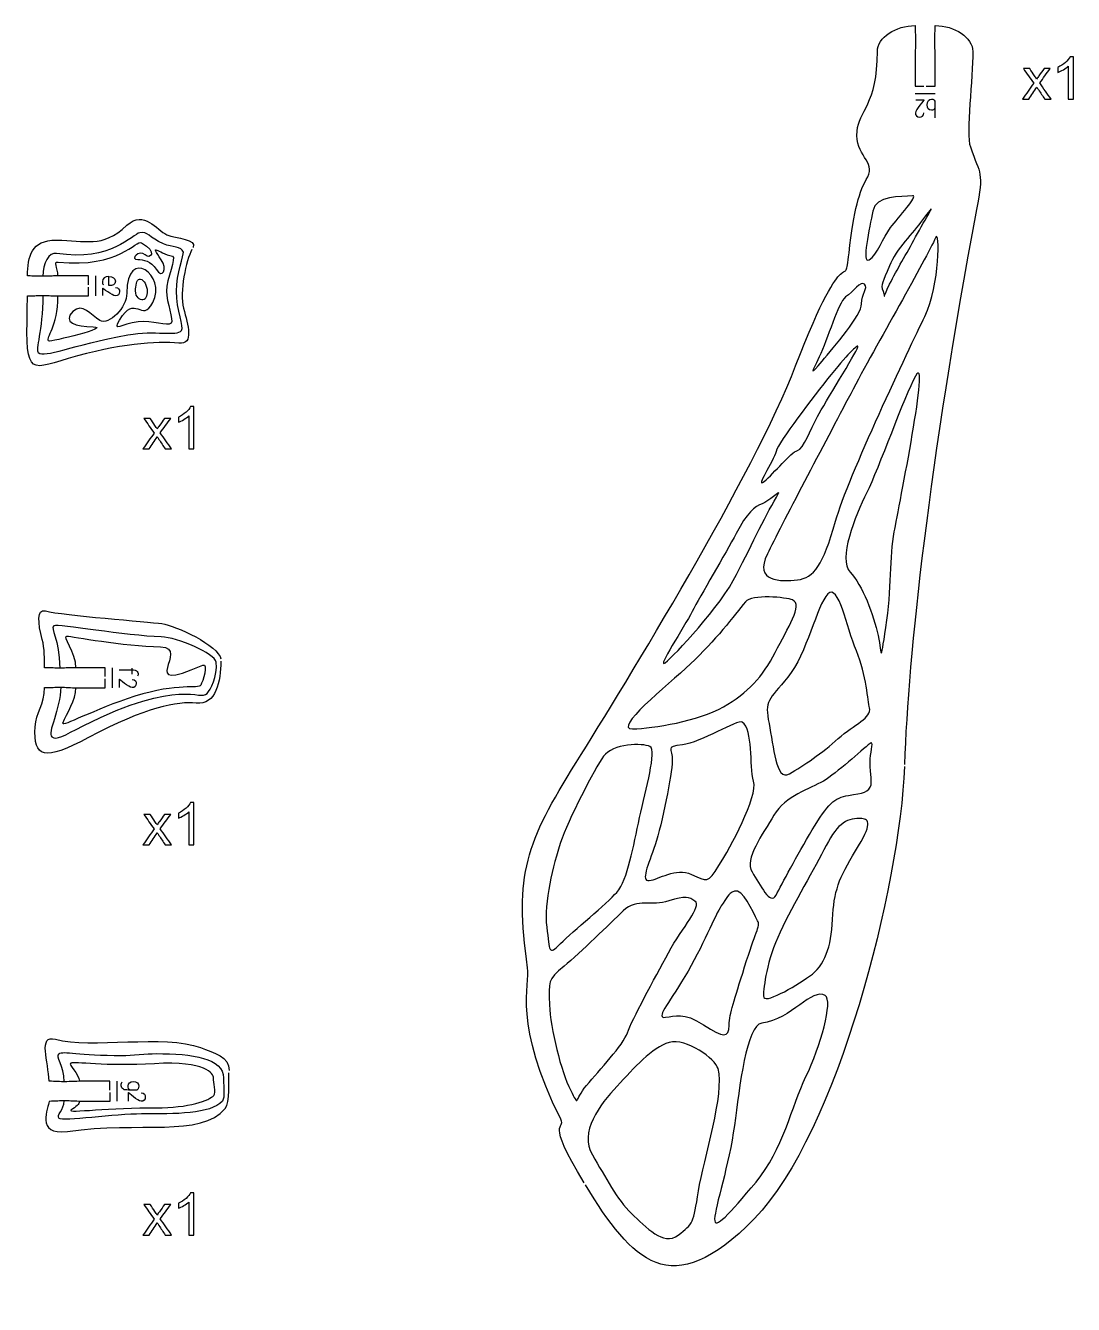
# Model space of a CAD drawing. Extents: x 0 to 1200, y 0 to 700.
# Drawn here: x 379.5 to 536.5, y 163.7 to 355.4 of the extents above; entities that cross this region are included whole.
import ezdxf

# ---------------------------------------------------------------- set-up
doc = ezdxf.new("R2010")
doc.units = 0
doc.header["$MEASUREMENT"] = 0
doc.layers.add('DEFAULT', color=7, linetype='CONTINUOUS')

msp = doc.modelspace()

# ---------------------------------------------------------------- linework, layer by layer
at = {"layer": 'DEFAULT', "color": 7}
for points in [[(512.8, 345.23), (515.8, 345.23)], [(389.98, 314.9), (389.98, 317.9)], [(392.5, 256.16), (392.5, 259.16)], [(395.38, 259.09), (395.38, 258.2)], [(393.19, 194.16), (393.19, 197.16)]]:
    msp.add_lwpolyline(points, dxfattribs=at)
at = {"layer": 'DEFAULT', "color": 1}
for points, knots in [([(463.2, 181.92), (457.16, 191.83), (460.54, 189.77), (459.69, 191.47), (452.52, 205.62), (455.07, 211.72), (454.72, 214.18), (452.72, 228.14), (454.46, 232.91), (461.99, 244.94), (469.52, 256.97), (488.62, 288.1), (494.89, 304.4), (502.87, 325.11), (502.21, 314.76), (502.9, 321.34), (503.59, 327.92), (504.46, 330.56), (505.69, 332.77), (506.92, 334.97), (503.78, 335.99), (504.09, 339.6), (504.34, 342.55), (507.15, 343.63), (507.15, 351.52), (507.15, 353.68), (509.93, 355.43), (512.8, 355.42), (512.8, 354.29), (512.86, 354.42), (512.86, 353.16), (512.87, 351.89), (512.8, 352.02), (512.8, 350.88), (512.8, 349.36), (512.8, 347.85), (512.8, 346.33), (513.24, 346.33), (513.68, 346.33), (514.12, 346.33)], [0, 0, 0, 0, 1, 1, 1, 2, 2, 2, 3, 3, 3, 4, 4, 4, 5, 5, 5, 6, 6, 6, 7, 7, 7, 8, 8, 8, 9, 9, 9, 10, 10, 10, 11, 11, 11, 23.904009, 23.904009, 23.904009, 27.66101, 27.66101, 27.66101, 27.66101]), ([(514.47, 346.33), (514.92, 346.33), (515.36, 346.33), (515.8, 346.33), (515.8, 347.85), (515.8, 349.36), (515.8, 350.88), (515.8, 352.01), (515.74, 351.89), (515.74, 353.15), (515.74, 354.42), (515.8, 354.29), (515.8, 355.42), (518.68, 355.42), (521.45, 353.68), (521.45, 351.52), (521.45, 347.73), (520.41, 339.17), (521.08, 337.23), (522.6, 332.93), (523.09, 333.59), (522.01, 327.84), (514.89, 289.9), (511.76, 261.02), (511.2, 244.67)], [0, 0, 0, 0, 3.757002, 3.757002, 3.757002, 16.654002, 16.654002, 16.654002, 17.654002, 17.654002, 17.654002, 18.654002, 18.654002, 18.654002, 19.654002, 19.654002, 19.654002, 20.654002, 20.654002, 20.654002, 21.654002, 21.654002, 21.654002, 22.654002, 22.654002, 22.654002, 22.654002]), ([(506.45, 327.61), (506.88, 330.04), (510.69, 329.74), (512.4, 329.9), (513.36, 330), (510.3, 326.67), (509.13, 325.14), (507.96, 323.6), (507.16, 321.09), (505.92, 320.31), (504.68, 319.53), (506.01, 325.17), (506.45, 327.61)], [1, 1, 1, 1, 2, 2, 2, 3, 3, 3, 4, 4, 4, 5, 5, 5, 5]), ([(507.99, 315.61), (507.59, 316.66), (507.96, 316.86), (508.97, 319.4), (509.97, 321.94), (512.52, 324.41), (513.9, 326.28), (516.75, 330.14), (514.26, 326.35), (512.88, 323.74), (511.5, 321.14), (510.09, 318.92), (508.98, 316.65), (507.87, 314.37), (508.38, 314.56), (507.99, 315.61)], [1, 1, 1, 1, 2, 2, 2, 3, 3, 3, 4, 4, 4, 5, 5, 5, 6, 6, 6, 6]), ([(388.88, 316.58), (388.88, 317.02), (388.88, 317.46), (388.88, 317.9), (387.36, 317.9), (385.84, 317.9), (384.32, 317.9), (383.19, 317.89), (383.31, 317.84), (382.06, 317.84), (380.79, 317.83), (380.91, 317.89), (379.78, 317.89), (379.77, 320.83), (380.29, 323.25), (384.11, 323.27), (388.48, 323.3), (390.83, 321.92), (394.66, 325.48), (397.25, 327.88), (399.12, 324.74), (400.63, 324.08), (402.08, 323.45), (405.18, 323.46), (404.58, 322.16)], [0, 0, 0, 0, 3.75, 3.75, 3.75, 16.660004, 16.660004, 16.660004, 17.660004, 17.660004, 17.660004, 18.660004, 18.660004, 18.660004, 19.660004, 19.660004, 19.660004, 20.660004, 20.660004, 20.660004, 21.660004, 21.660004, 21.660004, 22.660004, 22.660004, 22.660004, 22.660004]), ([(514.24, 311.82), (511.97, 307.08), (502.74, 287.78), (500.86, 281.11), (498.98, 274.43), (497.64, 272.64), (495.16, 272.33), (492.68, 272.02), (488.59, 272), (490.65, 276.21), (492.7, 280.42), (499.29, 292.93), (503.14, 300.23), (506.99, 307.53), (514.47, 320.47), (515.86, 323.63), (516.51, 325.1), (516.53, 316.56), (514.24, 311.82)], [1, 1, 1, 1, 2, 2, 2, 3, 3, 3, 4, 4, 4, 5, 5, 5, 6, 6, 6, 7, 7, 7, 7]), ([(404.41, 321.85), (403.52, 320.23), (402.52, 315.5), (403.15, 313.05), (403.8, 310.51), (404.77, 307.58), (402.44, 307.81), (399.12, 308.12), (393.45, 307.75), (385.87, 305.5), (379.55, 303.63), (379.47, 302.92), (379.78, 314.9), (380.92, 314.9), (380.79, 314.96), (382.06, 314.97), (383.32, 314.97), (383.19, 314.9), (384.33, 314.9), (385.84, 314.9), (387.36, 314.9), (388.88, 314.9), (388.88, 315.35), (388.88, 315.79), (388.88, 316.23)], [0, 0, 0, 0, 1, 1, 1, 2, 2, 2, 3, 3, 3, 4, 4, 4, 5, 5, 5, 6, 6, 6, 18.9, 18.9, 18.9, 22.65, 22.65, 22.65, 22.65]), ([(498.43, 305.75), (499.7, 308.39), (501.23, 313.91), (502.39, 314.74), (503.55, 315.57), (504.65, 317.17), (505.21, 316.65), (505.83, 316.08), (504.71, 315.26), (504.76, 313.69), (504.82, 312.12), (500.63, 307.2), (498.85, 305.12), (497.06, 303.03), (497.16, 303.12), (498.43, 305.75)], [1, 1, 1, 1, 2, 2, 2, 3, 3, 3, 4, 4, 4, 5, 5, 5, 6, 6, 6, 6]), ([(491.97, 291.57), (492.35, 293.05), (497.5, 299.71), (500.23, 303.12), (502.96, 306.52), (504.37, 307.79), (504.21, 307.25), (503.89, 306.19), (499.26, 298.83), (498.15, 296.83), (497.05, 294.82), (496.11, 291.95), (495.16, 291.72), (494.22, 291.49), (491.66, 288.29), (490.17, 287.09), (488.68, 285.9), (491.59, 290.09), (491.97, 291.57)], [1, 1, 1, 1, 2, 2, 2, 3, 3, 3, 4, 4, 4, 5, 5, 5, 6, 6, 6, 7, 7, 7, 7]), ([(509.67, 279.54), (508.95, 275.85), (509.31, 270.92), (508.42, 265.21), (507.53, 259.49), (507.88, 261), (507.25, 264), (506.63, 266.99), (504.85, 271.62), (503.04, 273.5), (501.23, 275.39), (503.77, 281.91), (505.54, 285.41), (507.3, 288.9), (511.2, 299.9), (512.86, 302.89), (515.13, 306.96), (510.37, 283.22), (509.67, 279.54)], [1, 1, 1, 1, 2, 2, 2, 3, 3, 3, 4, 4, 4, 5, 5, 5, 6, 6, 6, 7, 7, 7, 7]), ([(479.38, 267.57), (480.56, 269.87), (484.42, 276.3), (485.98, 279.3), (487.54, 282.29), (488.84, 283.37), (489.87, 283.75), (490.89, 284.12), (492.62, 285.78), (492.34, 285.32), (490.55, 282.32), (488.47, 277.95), (486.05, 273.15), (483.64, 268.35), (476.73, 261), (475.34, 259.91), (473.96, 258.82), (478.2, 265.27), (479.38, 267.57)], [1, 1, 1, 1, 2, 2, 2, 3, 3, 3, 4, 4, 4, 5, 5, 5, 6, 6, 6, 7, 7, 7, 7]), ([(505.96, 253.16), (506.36, 251.65), (503.69, 250.67), (501.28, 248.53), (498.87, 246.38), (496.09, 244.46), (493.97, 243.26), (491.85, 242.07), (491.61, 247.39), (490.9, 250.81), (490.19, 254.23), (490.86, 254.3), (493.72, 257.74), (496.59, 261.19), (498.06, 268.55), (499.71, 270.21), (501.36, 271.88), (502.48, 265.3), (504, 261.67), (505.52, 258.05), (505.72, 254.08), (505.96, 253.16)], [1, 1, 1, 1, 2, 2, 2, 3, 3, 3, 4, 4, 4, 5, 5, 5, 6, 6, 6, 7, 7, 7, 8, 8, 8, 8]), ([(479.15, 259.74), (482.75, 263.08), (485.73, 267.02), (487.37, 269.05), (488.28, 270.2), (493.55, 269.72), (494.44, 269.32), (496.04, 268.59), (493.72, 265.16), (491.83, 261.46), (489.94, 257.76), (487.75, 255.41), (484.06, 253.28), (480.36, 251.15), (473.51, 250.07), (470.46, 249.97), (467.41, 249.87), (475.53, 256.41), (479.15, 259.74)], [1, 1, 1, 1, 2, 2, 2, 3, 3, 3, 4, 4, 4, 5, 5, 5, 6, 6, 6, 7, 7, 7, 7]), ([(391.42, 257.84), (391.42, 258.28), (391.42, 258.72), (391.42, 259.16), (389.9, 259.16), (388.38, 259.16), (386.86, 259.16), (385.73, 259.16), (385.85, 259.1), (384.59, 259.1), (383.33, 259.1), (383.46, 259.16), (382.32, 259.16), (382.32, 260.41), (382.33, 262.06), (381.97, 263.39), (381.31, 265.87), (381.14, 268.02), (382.44, 267.68), (385.13, 266.98), (397.78, 266.05), (399.91, 265.77), (401.97, 265.5), (408.41, 262.47), (408.75, 260.47)], [0, 0, 0, 0, 3.75, 3.75, 3.75, 16.65, 16.65, 16.65, 17.65, 17.65, 17.65, 18.65, 18.65, 18.65, 19.65, 19.65, 19.65, 20.65, 20.65, 20.65, 21.65, 21.65, 21.65, 22.65, 22.65, 22.65, 22.65]), ([(408.76, 260.12), (408.71, 257.17), (408.03, 253.51), (405.05, 253.85), (402.3, 254.16), (397.45, 253.26), (388.9, 248.69), (382.17, 245.1), (380.66, 245.61), (380.9, 250.31), (381.02, 252.42), (382.36, 253.63), (382.32, 256.17), (383.45, 256.16), (383.32, 256.23), (384.59, 256.23), (385.85, 256.23), (385.72, 256.16), (386.86, 256.16), (388.38, 256.16), (389.9, 256.16), (391.42, 256.16), (391.42, 256.6), (391.42, 257.04), (391.42, 257.49)], [0, 0, 0, 0, 1, 1, 1, 2, 2, 2, 3, 3, 3, 4, 4, 4, 5, 5, 5, 6, 6, 6, 18.9, 18.9, 18.9, 22.65, 22.65, 22.65, 22.65]), ([(472.96, 227.26), (471.59, 227.14), (472.81, 229.48), (473.84, 232.61), (474.88, 235.74), (476.34, 243.21), (476.4, 245.19), (476.46, 247.17), (475.2, 247.27), (477.91, 247.59), (480.62, 247.91), (486.21, 251.45), (486.89, 250.99), (488.56, 249.86), (487.93, 244.5), (488.59, 242.14), (489.26, 239.78), (485.08, 232.21), (483.4, 229.49), (481.7, 226.77), (481.64, 227.1), (479.29, 228.18), (476.93, 229.25), (474.33, 227.38), (472.96, 227.26)], [1, 1, 1, 1, 2, 2, 2, 3, 3, 3, 4, 4, 4, 5, 5, 5, 6, 6, 6, 7, 7, 7, 8, 8, 8, 9, 9, 9, 9]), ([(457.59, 220.27), (457.11, 223.93), (458.58, 229.67), (459.66, 232.96), (460.74, 236.26), (464.78, 244.02), (466.11, 245.89), (467.43, 247.76), (472.02, 247.92), (473.05, 247.34), (474.09, 246.76), (472.46, 241.02), (471.51, 236.69), (470.55, 232.36), (469.75, 227.41), (468.08, 225.48), (466.62, 223.79), (461.54, 219.68), (459.65, 217.8), (457.76, 215.91), (458.07, 216.62), (457.59, 220.27)], [1, 1, 1, 1, 2, 2, 2, 3, 3, 3, 4, 4, 4, 5, 5, 5, 6, 6, 6, 7, 7, 7, 8, 8, 8, 8]), ([(506.08, 245.5), (506, 243.89), (506.35, 242.2), (506.19, 241.61), (505.91, 240.5), (504.95, 240.35), (502.81, 240.01), (500.68, 239.68), (499.73, 238.76), (497.39, 234.87), (495.05, 230.97), (492.86, 226.73), (491.96, 225.06), (491.07, 223.4), (489.6, 226.65), (488.36, 228.54), (487.12, 230.44), (489.95, 234.17), (491.64, 237.05), (493.33, 239.93), (497.07, 241.02), (499.06, 242.17), (501.04, 243.33), (504.72, 246.75), (506.04, 247.8), (506.7, 248.32), (506.15, 246.88), (506.08, 245.5)], [1, 1, 1, 1, 2, 2, 2, 3, 3, 3, 4, 4, 4, 5, 5, 5, 6, 6, 6, 7, 7, 7, 8, 8, 8, 9, 9, 9, 10, 10, 10, 10]), ([(511.19, 244.33), (510.55, 226.64), (501.21, 189.39), (488.69, 176.54), (476.17, 163.7), (470.37, 170.22), (463.39, 181.62)], [0, 0, 0, 0, 1, 1, 1, 2, 2, 2, 2]), ([(503.88, 231.72), (501.36, 227.64), (500.62, 225.59), (500.42, 221.43), (500.21, 217.26), (499.29, 214.52), (496.99, 212.91), (494.68, 211.3), (490.02, 208.54), (490.06, 209.95), (490.11, 211.36), (490.51, 215.17), (492.58, 219.53), (494.64, 223.89), (497.72, 229.08), (499.47, 232.5), (501.22, 235.92), (502.77, 236.73), (504.8, 236.53), (505.96, 236.42), (506.41, 235.81), (503.88, 231.72)], [1, 1, 1, 1, 2, 2, 2, 3, 3, 3, 4, 4, 4, 5, 5, 5, 6, 6, 6, 7, 7, 7, 8, 8, 8, 8]), ([(461.15, 195.85), (459.76, 198.51), (458.11, 205.09), (457.99, 208.63), (457.88, 212.16), (457.68, 212.3), (460.18, 214.4), (462.7, 216.49), (466.94, 220.74), (469.06, 222.72), (471.18, 224.7), (473.36, 223.33), (475.87, 224.19), (478.38, 225.05), (478.96, 224.76), (479.79, 224.18), (480.94, 223.4), (477.93, 220.31), (475.83, 216.42), (473.73, 212.52), (470.32, 206.33), (469.68, 204.44), (469.04, 202.55), (465.49, 198.88), (463.55, 196.54), (461.61, 194.2), (462.53, 193.2), (461.15, 195.85)], [1, 1, 1, 1, 2, 2, 2, 3, 3, 3, 4, 4, 4, 5, 5, 5, 6, 6, 6, 7, 7, 7, 8, 8, 8, 9, 9, 9, 10, 10, 10, 10]), ([(483.75, 223.45), (484.61, 224.64), (484.67, 225.26), (485.72, 225.65), (486.98, 226.11), (488.42, 222.65), (489.2, 221.21), (489.65, 220.37), (488.84, 219.52), (487.25, 214.32), (485.65, 209.13), (484.98, 207.47), (484.93, 205.54), (484.88, 203.61), (484.1, 203.67), (481.08, 205.62), (478.05, 207.58), (476.84, 206.93), (475.37, 206.75), (473.9, 206.57), (475.64, 208.48), (478.29, 212.86), (480.94, 217.23), (482.89, 222.25), (483.75, 223.45)], [1, 1, 1, 1, 2, 2, 2, 3, 3, 3, 4, 4, 4, 5, 5, 5, 6, 6, 6, 7, 7, 7, 8, 8, 8, 9, 9, 9, 9]), ([(496.44, 197.86), (494.27, 193.37), (492.99, 186.86), (488.96, 182.05), (484.94, 177.24), (482.68, 174.72), (482.74, 176.52), (482.81, 178.32), (484.94, 184.72), (485.71, 190.52), (486.48, 196.32), (487.55, 205.59), (489.8, 205.88), (494.31, 206.46), (497.35, 211.23), (499.33, 210.01), (500.53, 209.26), (498.63, 202.35), (496.44, 197.86)], [1, 1, 1, 1, 2, 2, 2, 3, 3, 3, 4, 4, 4, 5, 5, 5, 6, 6, 6, 7, 7, 7, 7]), ([(392.09, 195.82), (392.09, 196.26), (392.09, 196.7), (392.09, 197.15), (390.57, 197.15), (389.06, 197.15), (387.54, 197.15), (386.4, 197.15), (386.53, 197.09), (385.26, 197.09), (384, 197.09), (384.13, 197.15), (382.99, 197.16), (382.94, 200.04), (381.26, 204.22), (383.98, 203.45), (389.22, 201.98), (400.31, 204.27), (405.7, 202.2), (407.67, 201.45), (410.11, 200.81), (409.97, 198.75)], [0, 0, 0, 0, 3.76, 3.76, 3.76, 16.660016, 16.660016, 16.660016, 17.660016, 17.660016, 17.660016, 18.660016, 18.660016, 18.660016, 19.660016, 19.660016, 19.660016, 20.660016, 20.660016, 20.660016, 21.660016, 21.660016, 21.660016, 21.660016]), ([(464.42, 186.12), (462.39, 189.47), (465.52, 193.64), (468.12, 196.42), (470.72, 199.18), (473.32, 202.22), (475.93, 202.97), (478.54, 203.72), (482.87, 200.44), (483.27, 199.06), (484.32, 195.31), (481.1, 185.56), (480.33, 180.71), (479.56, 175.85), (479.54, 175.8), (477.29, 174.09), (475.04, 172.38), (472.48, 175.28), (470.29, 177.35), (468.08, 179.41), (466.43, 182.76), (464.42, 186.12)], [1, 1, 1, 1, 2, 2, 2, 3, 3, 3, 4, 4, 4, 5, 5, 5, 6, 6, 6, 7, 7, 7, 8, 8, 8, 8]), ([(392.09, 195.47), (392.09, 195.03), (392.09, 194.59), (392.09, 194.14), (390.57, 194.15), (389.06, 194.15), (387.54, 194.15), (386.4, 194.15), (386.52, 194.21), (385.26, 194.21), (384, 194.22), (384.13, 194.15), (382.99, 194.15), (382.96, 193.29), (380.81, 188.95), (385.76, 189.65), (396.67, 191.2), (405.66, 188.68), (409.41, 193.09), (410.1, 193.9), (409.93, 197.47), (409.94, 198.4)], [0, 0, 0, 0, 3.76, 3.76, 3.76, 16.660016, 16.660016, 16.660016, 17.660016, 17.660016, 17.660016, 18.660016, 18.660016, 18.660016, 19.660016, 19.660016, 19.660016, 20.660016, 20.660016, 20.660016, 21.660016, 21.660016, 21.660016, 21.660016])]:
    msp.add_open_spline(points, degree=3, knots=knots, dxfattribs=at)
at = {"layer": 'DEFAULT', "color": 38}
for points, knots in [([(528.9, 344.4), (529.45, 345.2), (530.01, 345.99), (530.57, 346.78), (530.05, 347.51), (529.54, 348.24), (529.02, 348.98), (529.34, 348.98), (529.67, 348.98), (529.99, 348.98), (530.22, 348.62), (530.46, 348.26), (530.69, 347.9), (530.82, 347.7), (530.93, 347.53), (531.01, 347.39), (531.14, 347.58), (531.25, 347.75), (531.36, 347.9), (531.62, 348.26), (531.87, 348.62), (532.13, 348.98), (532.44, 348.98), (532.75, 348.98), (533.06, 348.98), (532.53, 348.26), (532, 347.54), (531.47, 346.82), (532.04, 346.02), (532.61, 345.21), (533.18, 344.4), (532.86, 344.4), (532.54, 344.4), (532.22, 344.4), (531.91, 344.88), (531.6, 345.35), (531.28, 345.82), (531.2, 345.95), (531.12, 346.08), (531.04, 346.21), (530.63, 345.61), (530.23, 345), (529.83, 344.4), (529.52, 344.4), (529.21, 344.4), (528.9, 344.4)], [0, 0, 0, 0, 8.235918, 8.235918, 8.235918, 15.849393, 15.849393, 15.849393, 18.596393, 18.596393, 18.596393, 22.228423, 22.228423, 22.228423, 23.228423, 23.228423, 23.228423, 24.228423, 24.228423, 24.228423, 27.991709, 27.991709, 27.991709, 30.616709, 30.616709, 30.616709, 38.188314, 38.188314, 38.188314, 46.573497, 46.573497, 46.573497, 49.271497, 49.271497, 49.271497, 54.099646, 54.099646, 54.099646, 55.396887, 55.396887, 55.396887, 61.54158, 61.54158, 61.54158, 64.20258, 64.20258, 64.20258, 64.20258]), ([(536.53, 344.4), (536.27, 344.4), (536.01, 344.4), (535.75, 344.4), (535.75, 346.05), (535.75, 347.7), (535.75, 349.34), (535.56, 349.16), (535.32, 348.99), (535.02, 348.81), (534.71, 348.63), (534.44, 348.5), (534.2, 348.41), (534.2, 348.66), (534.2, 348.91), (534.2, 349.16), (534.63, 349.36), (535.01, 349.61), (535.34, 349.9), (535.66, 350.19), (535.89, 350.47), (536.03, 350.74), (536.19, 350.74), (536.36, 350.74), (536.53, 350.74), (536.53, 348.63), (536.53, 346.52), (536.53, 344.4)], [17.969, 17.969, 17.969, 17.969, 20.166, 20.166, 20.166, 34.168, 34.168, 34.168, 35.168, 35.168, 35.168, 36.168, 36.168, 36.168, 38.292, 38.292, 38.292, 39.292, 39.292, 39.292, 40.292, 40.292, 40.292, 41.708, 41.708, 41.708, 59.677, 59.677, 59.677, 59.677]), ([(404.7, 291.96), (404.45, 291.96), (404.19, 291.96), (403.93, 291.96), (403.93, 293.61), (403.93, 295.26), (403.93, 296.9), (403.74, 296.73), (403.5, 296.55), (403.2, 296.37), (402.89, 296.19), (402.62, 296.06), (402.38, 295.97), (402.38, 296.22), (402.38, 296.47), (402.38, 296.72), (402.81, 296.92), (403.19, 297.17), (403.52, 297.46), (403.84, 297.75), (404.07, 298.03), (404.21, 298.3), (404.37, 298.3), (404.54, 298.3), (404.7, 298.3), (404.7, 296.19), (404.7, 294.08), (404.7, 291.96)], [17.969, 17.969, 17.969, 17.969, 20.166, 20.166, 20.166, 34.168, 34.168, 34.168, 35.168, 35.168, 35.168, 36.168, 36.168, 36.168, 38.292, 38.292, 38.292, 39.292, 39.292, 39.292, 40.292, 40.292, 40.292, 41.708, 41.708, 41.708, 59.677, 59.677, 59.677, 59.677]), ([(397.07, 291.96), (397.63, 292.76), (398.19, 293.55), (398.74, 294.34), (398.23, 295.07), (397.71, 295.81), (397.2, 296.54), (397.52, 296.54), (397.84, 296.54), (398.17, 296.54), (398.4, 296.18), (398.64, 295.82), (398.87, 295.47), (399, 295.26), (399.11, 295.09), (399.19, 294.95), (399.31, 295.14), (399.43, 295.31), (399.54, 295.46), (399.79, 295.82), (400.05, 296.18), (400.31, 296.54), (400.62, 296.54), (400.92, 296.54), (401.23, 296.54), (400.71, 295.82), (400.18, 295.1), (399.65, 294.38), (400.22, 293.58), (400.79, 292.77), (401.35, 291.96), (401.04, 291.96), (400.72, 291.96), (400.4, 291.96), (400.09, 292.44), (399.78, 292.91), (399.46, 293.39), (399.38, 293.51), (399.3, 293.64), (399.21, 293.77), (398.81, 293.17), (398.41, 292.57), (398.01, 291.96), (397.7, 291.96), (397.39, 291.96), (397.07, 291.96)], [0, 0, 0, 0, 8.235918, 8.235918, 8.235918, 15.849393, 15.849393, 15.849393, 18.596393, 18.596393, 18.596393, 22.229259, 22.229259, 22.229259, 23.229259, 23.229259, 23.229259, 24.229259, 24.229259, 24.229259, 27.992545, 27.992545, 27.992545, 30.617545, 30.617545, 30.617545, 38.189151, 38.189151, 38.189151, 46.574334, 46.574334, 46.574334, 49.272334, 49.272334, 49.272334, 54.099932, 54.099932, 54.099932, 55.397172, 55.397172, 55.397172, 61.542419, 61.542419, 61.542419, 64.203419, 64.203419, 64.203419, 64.203419]), ([(404.7, 232.6), (404.45, 232.6), (404.19, 232.6), (403.93, 232.6), (403.93, 234.25), (403.93, 235.89), (403.93, 237.54), (403.74, 237.36), (403.5, 237.18), (403.2, 237.01), (402.89, 236.83), (402.62, 236.69), (402.38, 236.61), (402.38, 236.86), (402.38, 237.1), (402.38, 237.35), (402.81, 237.56), (403.19, 237.81), (403.52, 238.1), (403.84, 238.39), (404.07, 238.67), (404.21, 238.94), (404.37, 238.94), (404.54, 238.94), (404.7, 238.94), (404.7, 236.83), (404.7, 234.71), (404.7, 232.6)], [17.969, 17.969, 17.969, 17.969, 20.166, 20.166, 20.166, 34.168, 34.168, 34.168, 35.168, 35.168, 35.168, 36.168, 36.168, 36.168, 38.292, 38.292, 38.292, 39.292, 39.292, 39.292, 40.292, 40.292, 40.292, 41.708, 41.708, 41.708, 59.677, 59.677, 59.677, 59.677]), ([(397.07, 232.6), (397.63, 233.39), (398.19, 234.18), (398.74, 234.98), (398.23, 235.71), (397.71, 236.44), (397.2, 237.17), (397.52, 237.17), (397.84, 237.17), (398.17, 237.17), (398.4, 236.82), (398.64, 236.46), (398.87, 236.1), (399, 235.9), (399.11, 235.73), (399.19, 235.59), (399.31, 235.78), (399.43, 235.95), (399.54, 236.09), (399.79, 236.45), (400.05, 236.81), (400.31, 237.17), (400.62, 237.17), (400.92, 237.17), (401.23, 237.17), (400.71, 236.46), (400.18, 235.74), (399.65, 235.02), (400.22, 234.21), (400.79, 233.41), (401.35, 232.6), (401.04, 232.6), (400.72, 232.6), (400.4, 232.6), (400.09, 233.07), (399.78, 233.55), (399.46, 234.02), (399.38, 234.15), (399.3, 234.28), (399.21, 234.4), (398.81, 233.8), (398.41, 233.2), (398.01, 232.6), (397.7, 232.6), (397.39, 232.6), (397.07, 232.6)], [0, 0, 0, 0, 8.235918, 8.235918, 8.235918, 15.849393, 15.849393, 15.849393, 18.596393, 18.596393, 18.596393, 22.229259, 22.229259, 22.229259, 23.229259, 23.229259, 23.229259, 24.229259, 24.229259, 24.229259, 27.992545, 27.992545, 27.992545, 30.617545, 30.617545, 30.617545, 38.189151, 38.189151, 38.189151, 46.574334, 46.574334, 46.574334, 49.272334, 49.272334, 49.272334, 54.099932, 54.099932, 54.099932, 55.397172, 55.397172, 55.397172, 61.542419, 61.542419, 61.542419, 64.203419, 64.203419, 64.203419, 64.203419]), ([(404.7, 174.11), (404.45, 174.11), (404.19, 174.11), (403.93, 174.11), (403.93, 175.76), (403.93, 177.4), (403.93, 179.05), (403.74, 178.87), (403.5, 178.69), (403.2, 178.52), (402.89, 178.34), (402.62, 178.2), (402.38, 178.12), (402.38, 178.36), (402.38, 178.61), (402.38, 178.86), (402.81, 179.07), (403.19, 179.31), (403.52, 179.6), (403.84, 179.89), (404.07, 180.18), (404.21, 180.45), (404.37, 180.45), (404.54, 180.45), (404.7, 180.45), (404.7, 178.34), (404.7, 176.22), (404.7, 174.11)], [17.969, 17.969, 17.969, 17.969, 20.166, 20.166, 20.166, 34.168, 34.168, 34.168, 35.168, 35.168, 35.168, 36.168, 36.168, 36.168, 38.292, 38.292, 38.292, 39.292, 39.292, 39.292, 40.292, 40.292, 40.292, 41.708, 41.708, 41.708, 59.677, 59.677, 59.677, 59.677]), ([(397.07, 174.11), (397.63, 174.9), (398.19, 175.69), (398.74, 176.49), (398.23, 177.22), (397.71, 177.95), (397.2, 178.68), (397.52, 178.68), (397.84, 178.68), (398.17, 178.68), (398.4, 178.33), (398.64, 177.97), (398.87, 177.61), (399, 177.41), (399.11, 177.24), (399.19, 177.1), (399.31, 177.29), (399.43, 177.46), (399.54, 177.6), (399.79, 177.96), (400.05, 178.32), (400.31, 178.68), (400.62, 178.68), (400.92, 178.68), (401.23, 178.68), (400.71, 177.97), (400.18, 177.25), (399.65, 176.53), (400.22, 175.72), (400.79, 174.92), (401.35, 174.11), (401.04, 174.11), (400.72, 174.11), (400.4, 174.11), (400.09, 174.58), (399.78, 175.06), (399.46, 175.53), (399.38, 175.66), (399.3, 175.79), (399.21, 175.91), (398.81, 175.31), (398.41, 174.71), (398.01, 174.11), (397.7, 174.11), (397.39, 174.11), (397.07, 174.11)], [0, 0, 0, 0, 8.235918, 8.235918, 8.235918, 15.849393, 15.849393, 15.849393, 18.596393, 18.596393, 18.596393, 22.229259, 22.229259, 22.229259, 23.229259, 23.229259, 23.229259, 24.229259, 24.229259, 24.229259, 27.992545, 27.992545, 27.992545, 30.617545, 30.617545, 30.617545, 38.189151, 38.189151, 38.189151, 46.574334, 46.574334, 46.574334, 49.272334, 49.272334, 49.272334, 54.099932, 54.099932, 54.099932, 55.397172, 55.397172, 55.397172, 61.542419, 61.542419, 61.542419, 64.203419, 64.203419, 64.203419, 64.203419])]:
    msp.add_open_spline(points, degree=3, knots=knots, dxfattribs=at)
at = {"layer": 'DEFAULT', "color": 7}
for points, knots in [([(512.9, 344.29), (513.32, 344.29), (513.74, 344.29), (514.15, 344.29), (514.15, 344.29), (512.84, 342.81), (512.84, 342.34), (512.84, 341.98), (513.03, 341.71), (513.49, 341.71), (513.74, 341.71), (514.1, 341.86), (514.1, 342.34)], [0, 0, 0, 0, 3.557, 3.557, 3.557, 4.557, 4.557, 4.557, 5.557, 5.557, 5.557, 6.557, 6.557, 6.557, 6.557]), ([(515.76, 343.02), (515.66, 342.84), (515.48, 342.73), (515.24, 342.73), (514.86, 342.73), (514.59, 343.06), (514.59, 343.54), (514.59, 344.12), (514.94, 344.4), (515.28, 344.4), (515.5, 344.4), (515.65, 344.31), (515.76, 344.1), (515.76, 343.97), (515.76, 341.59), (515.76, 341.59)], [0, 0, 0, 0, 1.0036, 1.0036, 1.0036, 2.0072, 2.0072, 2.0072, 3.0108, 3.0108, 3.0108, 4.0144, 4.0144, 4.0144, 5.018, 5.018, 5.018, 5.018]), ([(391.93, 317.83), (392.5, 317.83), (392.95, 317.55), (392.95, 317.09), (392.95, 316.58), (392.41, 316.44), (392.06, 316.44), (391.99, 316.44), (391.97, 316.44), (391.93, 316.45), (391.93, 316.91), (391.93, 317.37), (391.93, 317.83), (391.36, 317.83), (390.98, 317.54), (390.98, 317.05), (390.98, 316.8), (391.02, 316.67), (391.15, 316.59)], [0, 0, 0, 0, 1, 1, 1, 2, 2, 2, 3, 3, 3, 6.917015, 6.917015, 6.917015, 7.917015, 7.917015, 7.917015, 8.917015, 8.917015, 8.917015, 8.917015]), ([(392.93, 316.17), (393.4, 316.17), (393.56, 315.81), (393.56, 315.57), (393.56, 315.11), (393.29, 314.92), (392.93, 314.92), (392.46, 314.92), (390.98, 316.08), (390.98, 316.08), (390.98, 315.71), (390.98, 315.34), (390.98, 314.97)], [0, 0, 0, 0, 1, 1, 1, 2, 2, 2, 3, 3, 3, 6.147, 6.147, 6.147, 6.147]), ([(393.5, 258.85), (394.12, 258.85), (394.75, 258.85), (395.38, 258.85), (396.19, 258.85), (396.52, 258.44), (396.25, 257.88)], [0, 0, 0, 0, 5.347, 5.347, 5.347, 6.347, 6.347, 6.347, 6.347]), ([(395.44, 257.38), (395.92, 257.38), (396.07, 257.04), (396.07, 256.8), (396.07, 256.37), (395.8, 256.18), (395.44, 256.18), (394.97, 256.18), (393.5, 257.43), (393.5, 257.43), (393.5, 257.02), (393.5, 256.61), (393.5, 256.21)], [0, 0, 0, 0, 1, 1, 1, 2, 2, 2, 3, 3, 3, 6.463, 6.463, 6.463, 6.463]), ([(395.1, 195.85), (394.96, 195.93), (394.84, 196.2), (394.84, 196.45), (394.84, 196.85), (395.17, 197.13), (395.61, 197.13), (396.14, 197.13), (396.44, 196.78), (396.44, 196.41), (396.44, 196.13), (396.3, 195.91), (396.17, 195.84), (396.03, 195.84), (394.67, 195.85), (394.67, 195.85), (394.24, 195.85), (394.19, 195.91), (394.02, 196.06), (393.85, 196.2), (393.8, 196.41), (393.8, 196.59), (393.8, 196.77), (393.85, 196.96), (393.95, 197.08)], [0, 0, 0, 0, 1, 1, 1, 2, 2, 2, 3, 3, 3, 4, 4, 4, 5, 5, 5, 6, 6, 6, 7, 7, 7, 8, 8, 8, 8]), ([(396.79, 195.43), (397.26, 195.43), (397.42, 195.06), (397.42, 194.82), (397.42, 194.35), (397.15, 194.16), (396.79, 194.16), (396.32, 194.16), (394.84, 195.48), (394.84, 195.48), (394.84, 195.05), (394.84, 194.62), (394.84, 194.19)], [0, 0, 0, 0, 1, 1, 1, 2, 2, 2, 3, 3, 3, 6.643, 6.643, 6.643, 6.643])]:
    msp.add_open_spline(points, degree=3, knots=knots, dxfattribs=at)
at = {"layer": 'DEFAULT', "color": 5}
for points, knots in [([(382.05, 314.97), (382.05, 309.6), (380.87, 306.84), (381.38, 306.42), (382.41, 305.53), (386.23, 307.52), (394.82, 309.06), (398.91, 309.79), (402.08, 308.81), (402.85, 309.72), (403.25, 310.19), (402.09, 312.78), (402.08, 315.62), (402.08, 318.2), (403.26, 321.04), (403.12, 321.47), (402.83, 322.37), (401.5, 322.09), (400.14, 322.71), (397.99, 323.71), (397.72, 324.57), (396.6, 324.37), (395.49, 324.17), (392.27, 319.94), (384.13, 321.27), (382.94, 321.47), (382.05, 319.81), (382.05, 317.83)], [0, 0, 0, 0, 1, 1, 1, 2, 2, 2, 3, 3, 3, 4, 4, 4, 5, 5, 5, 6, 6, 6, 7, 7, 7, 8, 8, 8, 9, 9, 9, 9]), ([(384.74, 256.23), (384.74, 253.02), (382.66, 249.34), (383.4, 248.79), (384.14, 248.24), (385.1, 248.93), (388.11, 250.45), (402.74, 257.84), (405.57, 254.07), (406.68, 255.31), (407.17, 255.84), (408.3, 257.84), (408.05, 260), (407.91, 261.25), (402.21, 263.73), (399.8, 263.79), (394.58, 263.9), (384.32, 265.81), (383.72, 265.43), (383.11, 265.06), (384.59, 263.48), (384.59, 259.1)], [0, 0, 0, 0, 1, 1, 1, 2, 2, 2, 3, 3, 3, 4, 4, 4, 5, 5, 5, 6, 6, 6, 7, 7, 7, 7]), ([(385.27, 197.09), (385.27, 199.59), (383.88, 200.8), (384.49, 201.28), (385.1, 201.77), (387.46, 201.02), (393.91, 201.02), (395.39, 201.02), (397.6, 201.3), (399.04, 201.3), (404.52, 201.3), (409.14, 200.62), (409.14, 197.65), (409.14, 195.82), (409.39, 194.96), (408.97, 194.17), (407.14, 192.22), (401.92, 192.26), (396.87, 192.26), (393, 192.26), (385, 191.12), (384.5, 191.59), (383.99, 192.06), (385.26, 192.92), (385.26, 194.21)], [0, 0, 0, 0, 1, 1, 1, 2, 2, 2, 3, 3, 3, 4, 4, 4, 5, 5, 5, 6, 6, 6, 7, 7, 7, 8, 8, 8, 8])]:
    msp.add_open_spline(points, degree=3, knots=knots, dxfattribs=at)
at = {"layer": 'DEFAULT', "color": 3}
for points, knots in [([(384.32, 317.9), (384.32, 319.18), (383.57, 320.05), (384.34, 319.97), (393.56, 319.01), (396.01, 323.36), (396.85, 322.88), (399.32, 321.47), (398.14, 320.32), (397.39, 321.04), (396.51, 321.9), (395.03, 320.35), (396.28, 320.35), (397.08, 320.35), (398.29, 320.16), (399.07, 318.89), (400, 317.38), (400.75, 318.91), (399.81, 320.31), (398.05, 322.96), (399.19, 321.37), (401.5, 320.84), (402.12, 320.7), (400.58, 317.42), (400.58, 315.61), (400.59, 313.95), (401.72, 311.21), (401.3, 310.81), (400.75, 310.29), (398.48, 311.24), (396.33, 311.01), (393.77, 310.73), (392.5, 309.39), (393.56, 311.26), (395.89, 315.4), (396.89, 310.7), (398.57, 313.93), (400.64, 317.93), (394.65, 322.46), (394.65, 315.3), (394.65, 313.19), (391.96, 310.42), (390.6, 311.23), (389.27, 312.01), (387.94, 313.92), (386.58, 312.57), (384.93, 310.92), (386.96, 310.26), (389.6, 310.26), (392.63, 310.26), (383.09, 307.93), (382.93, 308.14), (382.48, 308.77), (384.33, 310.17), (384.33, 314.9)], [0, 0, 0, 0, 1, 1, 1, 2, 2, 2, 3, 3, 3, 4, 4, 4, 5, 5, 5, 6, 6, 6, 7, 7, 7, 8, 8, 8, 9, 9, 9, 10, 10, 10, 11, 11, 11, 12, 12, 12, 13, 13, 13, 14, 14, 14, 15, 15, 15, 16, 16, 16, 17, 17, 17, 18, 18, 18, 18]), ([(395.95, 315.67), (395.93, 314.69), (396.63, 314.24), (397.07, 314.31), (397.52, 314.37), (397.81, 315.2), (397.69, 315.89), (397.54, 316.83), (396.99, 317.48), (396.54, 317.42), (396.1, 317.35), (395.97, 316.38), (395.95, 315.67)], [0, 0, 0, 0, 1, 1, 1, 2, 2, 2, 3, 3, 3, 4, 4, 4, 4]), ([(387.02, 259.16), (387.02, 261.35), (384.91, 263.99), (385.68, 263.9), (386.45, 263.82), (394.05, 262.43), (399.72, 262.29), (404.36, 262.17), (395.66, 255.02), (406.04, 259.54), (406.9, 259.91), (406.03, 257.01), (405.73, 256.54), (405.35, 255.92), (402.43, 256.95), (395.84, 254.87), (389.75, 252.94), (384.82, 250.16), (385.07, 250.82), (385.67, 252.38), (387.02, 254.3), (387.02, 256.16)], [0, 0, 0, 0, 1, 1, 1, 2, 2, 2, 3, 3, 3, 4, 4, 4, 5, 5, 5, 6, 6, 6, 7, 7, 7, 7]), ([(387.54, 194.15), (387.54, 193.71), (387.05, 193.36), (386.27, 192.83), (385.62, 192.37), (392.43, 193.24), (399.05, 193.18), (403.85, 193.13), (407.15, 194.35), (407.69, 195.03), (408.04, 195.45), (407.64, 197.05), (407.64, 197.65), (407.64, 198.3), (406.53, 200.25), (398.78, 199.79), (391.36, 199.34), (386.8, 200.15), (386.27, 199.89), (385.75, 199.63), (387.54, 198.32), (387.54, 197.15)], [0, 0, 0, 0, 1, 1, 1, 2, 2, 2, 3, 3, 3, 4, 4, 4, 5, 5, 5, 6, 6, 6, 7, 7, 7, 7])]:
    msp.add_open_spline(points, degree=3, knots=knots, dxfattribs=at)

doc.saveas('drawing.dxf')
